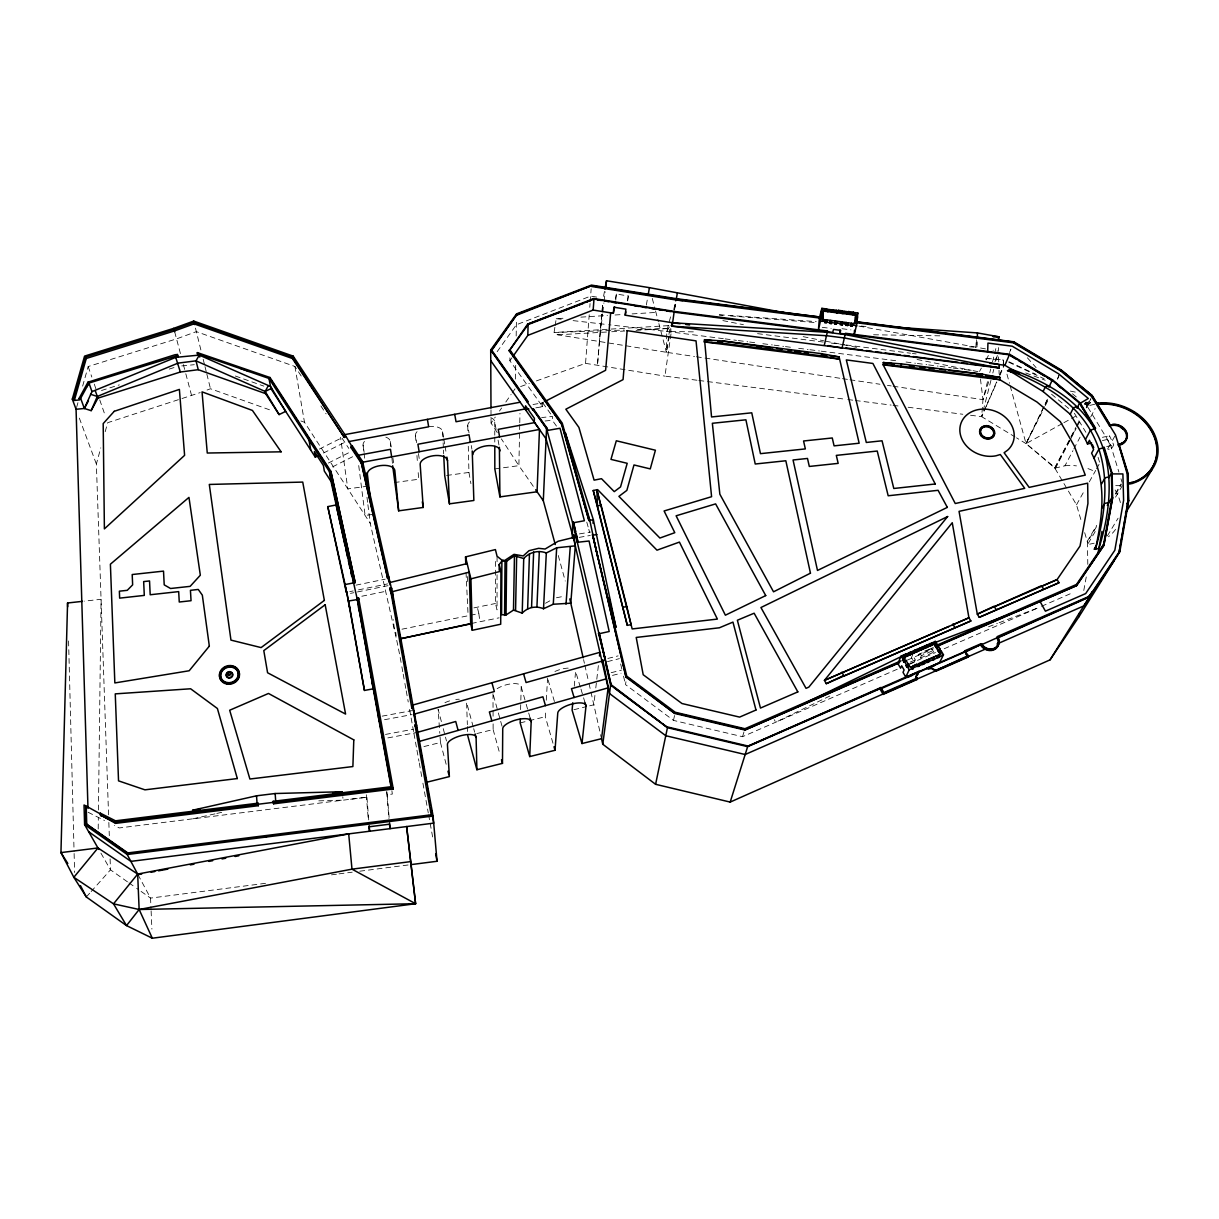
<?xml version="1.0" encoding="UTF-8"?>
<svg xmlns="http://www.w3.org/2000/svg" width="1219" height="1219" viewBox="0 0 1219 1219"><rect width="100%" height="100%" fill="white"/><g stroke="black" fill="none" stroke-linecap="round" stroke-linejoin="round"><path stroke-width="0.75" stroke-dasharray="5 3.75" d="M497.047 574.728L497.032 609.866L495.463 603.496L495.402 558.881M497.062 561.776L497.062 556.23M535.811 407.847L542.623 406.674L509.877 360.748L509.923 357.197M98.206 828.996L98.343 817.599M98.434 810.01L101.07 599.291L84.324 601.135M515.469 379.079L515.713 364.1M516.17 336.002L516.414 321.146M519.736 424.608L518.883 465.658L537.076 491.775M519.766 422.749L519.964 413.424M1003.176 365.136L1003.511 359.696L985.729 358.34L986.537 359.681M1003.344 366.325L1003.511 359.696M520.574 709.626L520.787 702.037M520.833 700.133L521.229 686.861A14.613 5.47 -16.1 0 0 512.589 683.676A14.613 5.47 -16.1 0 0 497.139 688.674M998.513 347.598L998.407 351.194L993.058 350.234M977.166 341.945L976.983 347.354L969.41 346.805M975.931 347.644L976.175 340.436M542.623 406.674L542.775 402.834L532.429 404.617M556.473 426.086L552.314 420.265L552.497 416.456L541.632 417.553M552.969 743.209L545.304 716.726L545.746 709.397M546.28 700.224L547.575 678.206M986.293 359.376L985.851 358.508L1003.328 360.093M986.628 359.773L986.08 358.706M536.39 380.922L585.547 363.353L589.219 314.792M589.783 307.325L590.057 303.592M590.194 301.718L591.169 288.781M987.512 381.699L982.986 399.664L981.661 416.669L1014.955 436.89M599.382 341.533L597.447 365.273L602.719 303.729L599.382 341.533L602.613 313.953M574.271 686.175L575.597 671.41L580.534 687.821M615.778 300.148L616.372 294.038L628.288 295.943L627.648 302.038M594.918 695.424L593.821 704.811L588.396 706.136M595.786 687.927L598.605 663.547M602.841 312.11L603.923 302.906M604.136 301.063L605.218 291.844M668.682 336.231L666.397 352.291L694.495 356.497M668.941 334.448L670.206 325.534M696.963 380.237L664.919 376.122L671.578 329.892M674.503 309.55L675.555 302.282M897.245 669.231L742.523 736.703L673.482 720.399L625.515 684.606L626.779 676.179M554.874 327.317L554.066 332.497L557.799 334.814L666.397 352.291L670.816 328.399M555.148 325.595L556.23 318.692L565.707 318.083M674.61 309.138L675.798 302.175M646.344 305.04L647.533 298.396M1083.782 590.499L1086.845 573.707M627.374 300.895L628.288 295.943M674.214 310.007L675.905 300.819M615.443 298.99L616.372 294.038M603.542 296.324L604.578 290.899M673.482 720.399L675.235 712.262M673.741 309.504L675.311 302.373M989.767 372.709L990.681 369.113M992.479 361.936L996.563 345.769M990.971 380.298L981.661 416.669L970.354 415.222M992.83 373.029L993.759 369.387M996.091 360.291L997.95 353.022M670.541 316.864L666.763 331.431L666.397 352.291L658.869 323.568M108.567 814.856L96.362 464.043L100.781 447.876M105.2 431.694L107.653 422.703L200.206 392.594M76.568 407.496L78.092 402.163M82.633 386.133L88.179 366.538L176.542 338.882L196.35 331.644L294.937 366.462L302.205 377.524M742.523 736.703L743.971 731.918M893.07 386.21L982.986 399.664L988.7 381.715M994.978 361.967L996.7 356.588M1009.515 352.535L1010.901 349.122L1009.241 352.565M1057.574 379.094L1059.021 375.665M996.624 381.913L981.661 416.669L985.455 408.06M999.61 374.949L1003.13 366.797M986.217 406.338L996.852 382.233M999.885 375.345L1004.441 364.999M1057.376 378.957L1058.9 375.589L1057.132 379.018M1084.742 403.885L1088.034 404.921M1086.678 407.893L1090.898 398.689L1086.205 407.39M912.543 655.136L911.431 657.529L914.204 662.252L909.1 664.492M914.204 662.252L915.332 659.875L913.473 656.706M930.219 649.346L918.212 654.573L920.269 658.062L921.412 655.67L933.282 650.504M1047.395 399.238L1026.048 443.625L1054.77 468.005L1076.499 504.803L1081.71 522.54M1044.226 406.43L1026.048 443.625L1054.968 467.639L1071.029 437.575M1045.049 404.738L1047.517 399.68M920.269 658.062L933.8 652.165L934.973 649.757M1041.986 412.19L1026.048 443.625L1016.539 437.85M1045.338 405.561L1048.69 398.948M1087.318 402.224L1085.062 404.51L1086.464 404.784L1088.079 403.337L1087.318 402.224L1085.184 404.281L1087.744 402.605L1089.512 402.971M1086.464 404.784L1087.881 405.058L1090.396 402.666L1089.603 403.169M1088.933 401.432L1086.479 406.171L1097.786 403.55M1054.77 468.005L1075.798 427.473M1076.545 426.01L1080.141 419.092M1087.881 405.058L1090.396 402.666M1055.212 468.766L1070.038 440.227M1070.922 438.55L1076.148 428.478M1077.017 426.802L1080.506 420.083M1054.862 468.172L1064.979 465.765L1072.964 450.634M1073.848 448.958L1080.049 437.179M1090.685 417.005L1095.119 408.594M1071.928 435.899L1075.493 429.225M1102.387 440.577L1107.446 439.434L1109.488 435.747L1113.755 444.935L1111.698 448.607L1108.315 449.384M979.527 371.429L981.371 368.123M985.958 359.879L988.716 354.927M1076.499 504.803L1084.727 490.053M1089.298 481.855L1095.698 470.397M1096.612 468.751L1099.355 463.829M1107.599 449.095L1110.341 444.173L1086.998 405.851M1112.383 440.501L1115.233 435.396M669.353 326.997L666.763 331.431L608.692 324.726M1087.241 541.388L1096.658 525.419M1115.476 493.482L1121.114 483.897M1087.805 564.382L1087.439 542.044L1096.841 526.075M1115.675 494.137L1121.328 484.568M1095.226 531.545L1087.485 544.649L1094.19 543.202M1115.553 497.154L1122.333 485.695M1107.37 535.903L1118.097 518.182M497.245 432.562L491.059 423.1L495.28 417.081M499.5 411.047L501.618 408.03M505.824 402.011L511.096 394.468M512.163 392.96L515.317 388.434M509.877 360.748L511.995 357.761M497.154 351.682L516.353 324.772L590.621 296.11L597.813 297.268M86.32 896.971L89.947 892.902M91.151 891.546L110.487 869.848L110.091 858.466M1086.586 404.556L1089.725 402.94M1089.131 402.986L1088.003 404.83M1088.948 403.199L1087.18 404.921L1086.007 404.175M1086.586 402.102L1084.834 403.672L1088.14 404.708M1084.651 404.114L1086.464 402.346L1085.139 402.209M1085.763 404.647L1087.622 402.849M545.457 603.268L551.613 599.839M1062.267 423.602L1026.048 443.625L1009.957 385.113M1063.913 422.688L1075.432 416.319M540.52 403.733L543.857 402.011M541.007 406.948L542.333 406.262M328.368 463.037L349.823 452.203M332.513 466.892L353.845 456.104M323.507 453.026L344.794 442.314M319.317 449.11L340.726 438.352M829.819 696.019L775.665 722.257L774.263 719.667M910.212 662.1L915.332 659.875M909.42 663.928L935.491 652.546M944.192 648.752L1039.807 607.062M1041.544 606.3L1071.105 593.409M928.787 649.498L933.983 647.228M907.317 660.134L933.373 648.782M924.703 651.083L930.021 649.057M988.518 626.779L997.386 623.397M999.169 622.726L1036.394 608.54L1034.885 606.133M207.062 390.034L210.476 388.754L272.568 410.879M520.589 386.56L529.366 383.421M101.497 390.507L119.31 384.869M169.228 369.083L174.576 367.391M612.487 675.402L621.02 673.254M607.87 658.443L618.124 655.883M607.473 661.612L619.389 658.641M611.191 672.69L621.477 670.1M423.953 746.561L440.455 742.508L439.937 735.118M476.827 733.564L493.131 729.556L493.116 723.888M520.178 722.897L527.355 721.145M529.153 720.703L545.304 716.726M573.905 709.702L586.583 706.578M1102.448 437.347L1109.488 435.747M1106.669 446.55L1113.755 444.935M192.998 818.802L214.986 813.85M216.814 813.439L222.315 812.204M361.814 596.243L387.276 591.002M355.978 585.15L385.174 579.177M349.777 591.642L353.19 590.941M358.538 589.859L387.566 583.901M350.462 593.379L353.891 592.678M357.441 591.946L388.526 585.562M471.418 623.473L499.059 617.835M473.917 607.87L495.463 603.496M401.965 629.202L468.721 615.625M470.397 615.275L478.838 613.568L477.284 607.184M556.473 597.767L563.62 596.32M385.494 734.432L413.165 729.267M387.855 737.906L417.218 732.406M382.172 716.147L411.687 710.677M384.549 719.698L412.083 714.578M579.147 537.381L590.301 535.461M579.436 533.892L590.621 532.033M372.237 514.479L365.106 515.454L358.401 463.022M368.047 486.122L347.811 488.88L340.543 437.301M394.286 482.572L418.681 479.25L418.01 470.123M446.596 475.471L468.949 472.439L468.233 444.371M494.823 468.919L518.883 465.658L501.359 438.87M265.513 883.318L150.546 898.098L136.68 888.316M331.477 874.846L337.13 874.114M339.019 873.871L352.215 872.179M359.742 871.204L408.746 864.896M389.12 817.339L387.215 794.681L392.335 794.057L391.573 788.541M350.6 799.237L366.919 797.211L119.264 827.945L114.342 825.461M545.091 420.997L552.314 420.265M181.738 365.913L194.309 364.694M580.884 317.138L607.443 315.462M615.031 314.99L622.619 314.517M632.112 313.908L656.767 312.369M668.332 325.641L554.066 332.497L624.204 330.044M557.799 334.814L609.82 331.858M611.679 331.751L624.783 331.004M636.013 330.364L669.703 328.444L637.476 329.572M318.799 800.853L343.103 800.167L342.798 796.784M1115.72 485.65L1120.688 485.68M693.321 331.858L666.763 331.431L723.294 338.653M873.581 334.768L940.001 335.834M719.393 314.746L816.181 321.572M719.225 315.081L723.004 315.371M730.562 315.965L817.538 322.715M861.025 326.082L868.598 326.677M556.23 318.692L561.852 319.332M573.098 320.627L606.818 324.513M841.994 328.719L850.938 329.861M822.246 327.317L831.19 328.46M757.548 333.64L823.633 342.097M831.19 343.057L844.401 344.748M846.291 344.992L910.486 353.205M912.376 353.449L916.155 353.921M725.168 338.897L736.474 340.345M738.364 340.573L747.78 341.792M749.67 342.021L755.323 342.752M762.85 343.712L772.282 344.916M774.156 345.16L783.573 346.364M785.463 346.607L791.116 347.324M798.658 348.299L808.075 349.503M809.965 349.731L819.381 350.95M821.256 351.179L898.51 361.068M906.052 362.028L915.469 363.232M917.358 363.475L926.775 364.679M928.649 364.923L938.081 366.127M939.956 366.37L951.262 367.818M953.151 368.047L962.568 369.266M964.458 369.494L970.111 370.226M698.853 380.465L845.91 399.299M847.799 399.527L853.452 400.259M855.342 400.502L891.165 405.089M893.055 405.333L900.597 406.293M908.14 407.253L962.812 414.262M696.369 356.771L840.607 378.362M842.481 378.637L848.104 379.475M849.978 379.764L879.95 384.244M887.447 385.372L891.196 385.92M585.547 363.353L664.919 376.122M1086.266 402.3L1087.058 402.697M858.968 326.128L976.983 347.354L976.465 336.794M980.548 347.994L985.912 348.954M722.867 320.597L743.407 324.696M803.153 336.657L823.694 340.771M825.553 341.152L840.5 344.139M842.359 344.505L849.826 346.013M851.7 346.379L857.307 347.506M917.054 359.468L971.193 370.302M973.067 370.667L978.659 371.795M1070.373 391.086L1077.672 392.609M235.343 376.016L263.853 386.133M300.941 420.997L304.491 422.262L370.21 523.301L394.56 630.711L393.31 619.618M1025.728 372.953L1045.262 380.252M1008.966 361.753L1035.921 374.324M1008.753 362.226L1044.119 378.728M88.088 812.25L104.499 820.509M127.431 881.809L110.487 869.848L98.861 849.536M128.97 882.891L135.141 887.234M1072.446 393.752L1076.819 397.394M1051.54 394.209L1068.667 408.502M1027.373 357.776L1036.104 367.635M542.775 402.834L551.415 414.948M320.902 405.973L326.098 413.866M342.082 438.2L348.817 448.44M1074.381 413.271L1085.885 432.288M931.727 648.691L933.8 652.165M920.04 653.338L921.412 655.67M138.006 874.693L150.546 898.098L151.019 909.039M1107.446 439.434L1111.698 448.607M79.342 418.117L96.362 464.043M88.179 366.538L91.836 377.067M94.274 384.092L96.088 389.349M99.745 399.893L105.23 415.679M1110.341 444.173L1118.92 472.119M1120.962 478.747L1122.059 482.297M1098.09 457.354L1100.163 464.165M580.991 689.116L583.261 696.933M583.596 697.786L584.907 702.403M1084.681 532.673L1087.439 542.044M548.093 679.943L555.224 704.292M521.229 686.861L525.709 702.54M526.197 704.292L528.193 711.256M528.696 712.993L530.189 718.235M586.766 522.098L588.305 527.537M493.466 695.455L497.855 711.21M498.342 712.963L502.243 726.966M493.131 729.556L500.003 754.47M1006.955 374.142L1009.469 383.284M558.272 555.498L565.25 581.052M473.231 726.935L466.572 702.373L467.365 724.65M473.703 728.688L474.663 732.192M174.683 331.842L180.93 355.399M183.368 364.572L185.318 371.917M185.806 373.761L191.657 395.794M441.385 721.618L438.124 709.275L439.8 733.274M443.244 728.657L446.489 740.984M652.272 298.426L655.091 309.199M655.563 310.997L658.397 321.77M440.455 742.508L446.565 765.822M195.467 328.124L200.906 350.066M203.192 359.285L204.548 364.801M205.005 366.645L206.377 372.176M206.834 374.02L210.476 388.754M588.823 529.336L589.554 532.398M467.944 612.426L466.008 571.848M620.639 663.959L621.903 669.277M623.534 676.195L625.515 684.606M583.581 659.616L584.404 663.288M584.83 665.132L588.579 681.68M589.006 683.524L601.104 736.901M394.926 632.326L396.571 639.609M396.739 640.371L399.862 655.639M490.769 417.645A13.653 6.918 -9.9 0 1 494.746 422.079L496.743 432.897M498.068 440.105L499.394 447.312M400.198 657.498L401.539 664.919M401.874 666.778L402.879 672.339M403.215 674.183L404.556 681.604M404.891 683.463L405.897 689.025M406.232 690.883L408.243 702.007M409.584 709.428L413.607 731.674M413.942 733.533L416.624 748.359M416.944 750.188L418.94 761.189M419.275 763.018L421.926 777.692M422.917 783.192L428.28 812.936M428.616 814.795L432.654 837.103M469.483 421.911A13.653 6.918 -9.9 0 0 467.746 425.66L469.025 432.882M471.265 445.544L471.905 449.156M468.949 472.439L470.915 483.653M294.937 366.462L304.491 422.262M428.631 426.62A13.699 6.918 -9 0 1 442.604 431.785L443.518 437.21M443.823 439.023L444.752 444.447M445.057 446.261L446.276 453.498M417.05 431.663A13.699 6.918 -9 0 0 415.466 435.381L416.654 442.634M418.422 453.529L419.29 458.969M385.859 437.164A13.744 6.903 -8 0 1 390.324 441.507L391.177 446.962M392.868 457.856L393.996 465.109M364.496 441.446A13.744 6.903 -8 0 0 363.079 445.133L364.146 452.417M386.758 791.619L387.215 794.681M478.838 613.568L479.92 621.751M366.98 497.245L367.666 502.822M367.894 504.681L370.21 523.301M980.457 378.957L982.986 399.664M363.079 445.133L364.664 458.176M395.764 632.265L396.16 635.937M390.324 441.507L390.872 447.114M391.954 458.314L392.488 463.906M386.697 791.969L388.937 818.528M366.949 797.485L368.732 819.991M366.294 794.758L368.245 819.259M415.466 435.381L416.014 442.695M416.944 455.495L417.477 462.809M442.604 431.785L443.046 440.943M443.137 442.771L443.396 448.257M443.487 450.085L443.67 453.758M151.11 910.867L151.903 929.107M467.441 726.509L467.639 732.07M108.841 822.444L109.299 835.716M998.59 356.908L998.772 362.607M999.016 370.21L999.138 374.004M467.547 576.572L467.761 584.008M467.746 425.66L467.944 433.141M68.569 640.95L74.069 851.609M74.115 853.513L74.618 872.484M492.979 693.702L493.086 716.345M490.998 409.858L491.059 423.1M494.746 422.079L494.762 435.198M494.777 437.072L494.777 442.695M1115.553 529.381A46.078 38.292 24.6 0 1 1108.467 536.771M1064.979 465.765A46.078 38.292 24.6 0 1 1076.468 465.871M1087.942 468.599A46.078 38.292 24.6 0 1 1095.744 472.058M1115.095 489.977A46.078 38.292 24.6 0 1 1120.551 503.386M554.935 671.486A14.552 5.455 -16.7 0 1 569.029 668.073M444.95 702.693A14.674 5.486 -15.4 0 1 452.081 700.194M455.784 699.493A14.674 5.486 -15.4 0 1 459.258 699.218"/><path stroke-width="1.5" d="M499.18 570.263L499.196 564.549L501.893 561.09L506.601 561.197L514.464 555.757L523.728 558.531C529.427 552.131 538.31 549.876 546.325 552.969L556.687 547.773L575.307 545.853L573.387 537.503L558.195 541.236L545.106 549.022L538.646 548.321L528.97 550.714L523.195 555.955L514.037 554.34L504.666 560.496L501.573 559.871L497.062 556.23L495.402 549.586L465.536 556.9L465.78 564.382M490.754 360.656L539.468 429.454L537.076 491.775L499.912 496.895L499.394 447.312M499.196 564.549L500.933 571.223L500.704 624.235L472.286 630.284L470.686 623.869L469.239 572.153L465.536 556.9M501.893 561.09L501.588 614.666L506.053 614.955L513.489 610.109L522.22 613.111C527.705 607.169 536.162 605.553 543.522 608.753L553.274 604.243L570.782 603.192L575.307 545.853M467.761 735.788L476.903 769.738L502.472 763.368L502.731 728.718A14.735 5.272 -16.1 0 1 517.085 719.682A14.735 5.272 -16.1 0 1 531.179 721.709L529.716 756.572L555.026 750.279L557.769 712.993A14.674 5.257 -16.8 0 1 572.397 703.896A14.674 5.257 -16.8 0 1 586.004 706.06L581.996 743.544L601.516 738.684L608.129 687.851L575.109 545.015L573.844 534.821L573.57 538.341M504.59 615.397L505.047 561.73M506.053 614.955L506.601 561.197M609.058 598.179L615.991 627.435L593.333 519.705L588.914 520.528L561.563 424.121L509.192 350.828L527.614 324.147L593.897 298.533L674.214 311.394L827.533 330.989L827.274 332.299L672.583 322.776L625.225 315.188L625.865 309.138L613.904 307.218L613.325 313.283L593.15 310.053L527.812 335.393L513.047 356.283M1095.439 547.514L1096.186 545.67L1094.357 549.175L1098.883 548.565C1110.89 509.786 1115.659 465.948 1094.632 429.256C1076.834 398.4 1044.393 381.212 1011.968 369.509L1007.534 370.652L1011.221 371.384M516.871 386.438L491.516 350.737L517.008 314.334L591.55 285.688L675.996 299.204L819.61 316.986L676.088 298.64L591.444 285.109L516.536 313.892L490.708 349.99L490.983 407.969M513.489 610.109L514.464 555.757M515.576 610.201L516.673 555.757M855.631 315.188L855.068 323.203L856.866 323.37L857.551 317.23L855.768 316.772L855.433 317.93L857.216 318.372L857.81 312.978L854.29 312.536L855.631 315.188L823.297 311.058L822.551 320.414L822.81 319.469L825.37 319.805C823.495 323.812 827.411 323.599 826.604 319.881L830.368 320.353L830.017 323.446L831.297 323.614L831.404 320.506L835.335 321.008L835.228 323.081L831.571 322.624M826.604 319.881C825.141 322.928 831.769 323.797 830.368 320.353M527.614 324.147L583.383 303.348M527.812 335.393L528.101 324.589L594.003 299.112L674.137 311.942M82.45 601.348L67.563 602.994L60.95 852.599L73.841 877.299L86.32 896.971L126.517 925.587L152.314 938.219L415.603 903.721L406.628 826.573L415.603 903.721L139.134 909.496L113.519 903.843L73.841 877.299L97.962 847.967L137.671 874.069L348.695 833.887L351.986 869.162L415.603 903.721M532.871 410.117L533.495 409.096L532.871 410.117L490.708 349.99M527.294 402.27L527.903 401.234L491.516 349.99L517.008 314.334M522.22 613.111L523.728 558.531M520.3 719.103L520.178 722.897L529.716 756.572M998.711 340.391L998.818 336.779L977.47 332.924L890.19 326.783M674.214 311.394L672.157 326.189L999.153 368.001L999.26 364.557L845.178 334.6L827.274 332.299M949.235 370.393L982.56 374.233L999.976 377.479L999.915 379.749L883.15 364.801L901.329 366.111L982.484 376.503L999.915 379.749L1036.973 402.011L1060.286 421.576L1074.198 445.743L1085.276 475.136L1029.156 487.387L1004.106 452.706L1007.625 450.192A27.702 23.009 20.3 0 0 996.67 411.809A27.702 23.009 20.3 0 0 959.841 429.53A27.702 23.009 20.3 0 0 995.923 455.815L1000.327 454.519L1024.737 488.347L955.254 503.523L883.15 364.801L883.287 362.546L901.451 363.872L982.56 374.233L982.087 377.463M987.649 352.245L987.939 343.088L1012.227 346.196L1058.458 373.715L1088.323 398.491L1079.744 403.535L1080.11 402.819L1052.546 379.901L1009.591 354.272L845.437 333.29L845.178 334.6M527.629 609.028L529.457 553.975M977.288 338.333L977.47 332.924M531.56 607.367L533.632 552.039M536.924 607.123L539.316 551.537M835.335 321.008L834.939 324.071L836.31 324.254L836.691 321.222L840.897 321.755L840.287 324.757L842.177 325.001L842.161 321.953L846.352 322.486L846.245 324.559L842.481 323.507M836.691 321.222L836.31 324.254M555.27 544.543L543.308 500.719L546.539 428.616L532.901 409.401M546.843 430.566L560.009 428.25L584.389 520.742L572.625 522.89L546.539 428.616M547.194 428.387L547.544 430.49L547.194 428.387L533.495 409.096M543.522 608.753L546.325 552.969M901.451 363.872L900.993 367.071M561.563 424.121L509.192 350.082M553.274 604.243L556.687 547.773M857.216 318.372L857.307 317.077L855.54 316.391L855.906 314.243M854.169 335.179L857.155 322.425L855.342 322.258L855.068 323.203M855.342 322.258L855.25 323.614L853.209 323.355L852.233 326.281L851.03 326.128L851.67 323.248L847.921 322.761C848.759 326.738 844.523 326.067 846.352 322.486M851.03 326.128L851.319 324.711L851.075 325.564M852.233 326.281L853.209 323.355M852.553 324.787L856.911 325.915M854.214 334.433L854.504 330.319M857.003 321.526L855.205 321.344L855.768 316.772M712.079 340.65L704.536 339.69L704.277 341.93L838.962 359.072L839.114 356.908L821.56 353.662L722.532 340.985L704.536 339.705L711.546 416.959L751.757 412.814L760.458 453.651L805.348 448.912L803.565 440.988L832.257 437.971L834.086 445.864L859.151 443.213L839.114 356.908L830.23 355.765M845.224 334.036L842.07 347.918L827.899 345.647M847.144 311.653L846.778 314.06L847.144 311.653L843.838 311.226L842.923 313.557L843.838 311.226M847.662 325.702L847.921 322.761M566.012 604.167L570.233 547.102M572.625 522.89L573.402 522.143L575.642 531.377L574.896 532.154L611.207 685.383L599.276 633.072L598.468 633.773M1091.66 443.015L1087.47 443.975L1085.474 439.495L1090.411 430.216L1095.012 428.555L1079.577 403.139L1052.165 380.328L1009.408 354.82L839.845 333.351L840.089 330.105M842.299 310.83L841.872 313.42L842.299 310.83L838.474 310.327L837.514 312.872L837.819 311.759L842.177 312.323M842.177 325.001L842.161 321.953M572.321 537.884L572.686 522.22M573.402 522.143L577.958 542.226L576.389 534.532L575.627 535.324L576.389 534.532M517.008 315.096L591.55 285.688M836.813 310.312L836.447 312.734L836.813 310.312L832.988 309.824L832.577 312.232L832.988 309.824M836.615 322.73L840.561 323.797M574.896 532.154L573.326 524.536M593.897 298.533L586.857 301.992M838.962 359.072L821.393 355.826L821.56 353.662M831.297 323.614L831.617 322.06M593.15 310.053L594.003 299.112M822.81 319.469L822.932 317.793L821.149 317.473L820.89 318.418L822.688 318.723L822.932 317.793M821.484 313.329L820.996 317.108L822.764 317.793L823.297 313.405L821.484 313.329L821.225 314.35L821.88 308.346L826.101 308.879L825.72 311.363L826.101 308.879M821.362 312.597L823.13 313.283L823.556 310.068L825.994 310.373M824.334 345.19L827.533 330.989M575.673 534.653L577.242 542.303L589.067 541.007L609.195 631.518L599.199 633.697L604.944 658.428M819.412 317.748L818.376 330.608L821.149 317.473M820.89 318.418L820.996 317.108M610.673 312.856L605.614 370.286L545.533 401.158M588.914 520.528L561.609 423.404M572.762 702.769L572.092 710.144L581.996 743.544M598.118 559.308L589.691 519.782L562.264 423.176L509.999 350.082M592.998 523.256L593.333 519.705L565.266 432.669L575.018 467.06M899.378 662.77L744.885 730.029L674.793 713.465L626.017 677.139L592.525 534.547L626.779 676.179L675.235 712.262L744.946 728.718L901.039 660.805M592.464 535.217L593.242 534.471M601.013 506.083L596.868 489.764L597.417 505.824L627.297 625.347L631.076 624.646L626.825 606.574L601.089 505.184L597.417 505.824L593.226 490.495L597.6 489.611L656.995 550.18L679.425 542.089L717.381 619.084L632.173 628.943L596.868 489.764M704.277 341.93L722.288 343.209L722.532 340.985L772.876 347.933M599.474 656.051L599.916 652.302L412.281 705.207M605.645 288.156L606.513 280.781L649.437 287.654L797.15 315.02M602.369 662.892L602.75 659.723L609.5 693.535L665.772 735.712L745.159 754.515L984.815 649.346M598.544 633.164L605.355 660.195M671.623 326.159L672.096 322.304M1109.991 425.949L1115.492 434.924L1118.478 444.554L1121.145 443.929A11.428 9.295 23.6 0 0 1125.716 432.562A11.428 9.295 23.6 0 0 1112.52 425.355L1109.488 425.736L1112.81 424.334A11.824 9.6 23.6 0 1 1126.95 433.08A11.824 9.6 23.6 0 1 1118.966 444.173L1127.971 473.277L1128.733 500.628L1119.865 551.597L1079.013 616.646L1050.031 659.875L730.181 802.087L655.593 784.305L602.765 744.23L610.612 685.169L605.797 664.446M626.703 607.397L626.825 606.574L623.046 607.26M675.996 299.204L675.89 299.965L591.505 286.465M626.017 677.139L592.525 534.547M682.899 299.783L682.792 300.544L675.89 299.965L819.381 318.007L821.88 308.346M1087.47 443.975L1089.451 440.288L1093.595 449.537L1091.599 453.194C1107.294 483.318 1102.189 517.603 1095.424 549.388C1106.41 510.487 1111.362 466.816 1090.411 430.216C1072.781 399.558 1040.615 382.431 1008.646 370.226L1043.098 391.543L1070.221 414.216L1085.474 439.495M676.377 298.685L677.261 293.474M1118.615 444.219L1127.209 473.962L1127.971 501.222L1119.103 552.085L1128.367 500.552L1127.621 473.277L1118.631 444.28M648.417 293.429L649.437 287.654M1101.976 531.332L1097.938 553.776L1103.545 544.543L1111.972 497.459L1111.408 473.216L1108.62 478.061M937.167 646.329L1076.667 585.592L1103.835 545.487L1112.673 497.596L1112.109 473.216L1104.216 447.419L1098.944 449.141L1093.9 458.314M1103.835 545.487L1112.673 497.596M1079.013 616.646L1079.699 612.913M625.225 315.188L625.835 311.896M613.325 313.283L614.559 306.716M604.929 289.086L606.513 280.781M655.593 784.305L667.448 727.682L610.612 685.169M611.283 684.804L667.662 727.606L663.197 724.269M674.793 713.465L626.109 676.545M997.919 340.375L998.818 336.779L993.211 336.353M823.038 314.426L823.297 313.405M827.29 309.276L827.853 311.637L827.29 309.276L831.419 309.809L831.541 312.11L831.419 309.809M825.37 319.805L825.126 320.734L826.33 320.887M824.867 322.791L825.156 321.298L820.844 321.313M826.33 322.974L826.65 321.405M830.017 323.446L830.337 321.862M831.343 323.05L831.404 320.506M838.474 310.327L838.169 311.439L836.554 311.241M834.939 324.071L835.259 322.517M840.897 321.755L840.622 322.715L847.677 323.614M839.845 333.351L840.699 330.349L833.522 329.435L832.684 332.437L674.107 312.155M87.981 808.456L76.066 409.279L72.302 399.131L84.568 356.116L173.738 328.338L193.73 321.069L293.169 356.116L345.358 435.366L352.276 447.007L351.133 447.769L361.373 463.342L387.596 578.37L389.059 578.202L391.543 589.051L390.11 589.356L391.086 593.653L389.958 588.076L391.406 587.787L392.381 592.114L433.08 816.044L437.027 861.269L410.635 864.667M177.425 354.5L177.898 357.152L177.425 354.5L175.079 354.729L87.966 382.172L79.052 398.461L79.585 399.923L74.329 400.442L73.78 398.979L85.757 356.969L174.195 329.389L193.653 322.319L292.164 357.045L344.322 437.423L345.556 436.783M74.329 400.442L86.275 358.462L85.757 356.969M848.5 311.546L848.683 314.304L848.5 311.546L853.361 312.171L854.229 315.005L854.504 314.075M845.971 325.488L846.276 323.995M847.693 325.138L847.936 324.284M854.031 313.466L854.29 312.536M851.67 323.248L851.426 324.102L852.934 324.284M856.439 317.641L857.81 312.978M856.866 323.37L857.155 322.425M744.885 730.029L899.652 662.176M883.15 694.388L883.836 692.636L880.895 687.531L747.354 746.455L919.035 671.303L915.987 676.652L916.871 679.577L883.15 694.388L880.255 689.375L880.697 688.4L747.643 746.653L667.448 727.682M730.181 802.087L747.643 746.653M843.411 676.24L970.873 620.959L968.937 617.774L952.252 522.738L824.425 680.37L826.284 683.676L970.873 620.959M982.148 375.193L982.56 374.233M856.942 322.806L1013.37 342.813L1013.873 341.823L1061.414 370.104L1092.285 395.672L1110.189 424.928M1109.488 425.736L1091.645 396.541L1060.865 371.048L1013.69 342.996L1013.69 342.067L857.155 322.06M989.782 363.338L1004.898 365.273L1009.591 354.272M76.066 409.279L84.34 408.472L91.974 391.619L175.734 357.365L199.276 355.095L270.542 386.469L285.673 411.367L279.121 414.597L265.605 393.63L265.163 391.451L268.317 385.676M177.502 355.658L88.987 383.071L80.652 398.308L84.34 408.472L91.151 410.651L97.322 396.449L95.219 390.583M1010.155 371.17L1012.319 372.496L1007.534 370.652M905.367 654.253L905.473 656.889L905.367 654.253L901.176 656.066L897.824 663.456L900.582 668.195L901.679 665.818L904.102 669.962L903.005 672.339L905.793 677.094M853.361 312.171L852.371 314.761L852.706 313.603L849.018 313.131M906.814 667.022L909.176 666.046L908.825 666.778L906.814 667.022L905.961 665.574L908.262 664.172L906.022 660.378L903.919 662.085L902.715 660.043L904.742 658.473L903.873 656.98L905.824 656.142M905.016 654.999L909.694 652.439L910.471 654.71L909.694 652.439M904.742 658.473L902.715 660.043M903.919 662.085L906.022 660.378M910.791 654.039L906.906 656.264L906.174 654.512M909.374 653.11L914.936 650.108L915.957 652.333L914.936 650.108M905.961 665.574L908.262 664.172M916.307 651.586L911.98 654.054L910.974 652.424M914.585 650.855L920.497 647.67L921.168 650.062L920.497 647.67M921.534 649.3L917.176 651.799L916.368 650.077M909.176 666.046L912.589 668.347L909.222 669.81L905.595 677.49L939.575 662.618L943.491 654.801L941.327 651.175L938.935 652.211L941.327 651.175M911.309 666.808L910.959 667.54L916.703 664.309L918.273 665.711L917.831 666.641L922.57 664.005L922.097 662.115L918.425 663.715L919.065 666.092M920.147 648.432L925.251 645.582L926.166 647.899M1043.098 391.543L1045.43 386.636L1049.589 385.722M916.703 664.309L913.183 665.848L913.199 668.667L912.239 669.079L912.589 668.347M913.199 668.667L913.183 665.848M926.547 647.091L922.448 649.498L921.427 647.868M925.251 645.582L924.871 646.375L929.96 643.525L930.706 645.918L929.96 643.525M1048.889 387.2L1052.165 380.328M1052.546 379.901L1052.21 380.633L1047.426 377.783M931.103 645.095L927.141 647.457L926.09 645.841M1060.865 371.048L1061.216 370.317L1092.011 395.825L1109.884 425.035L1112.917 424.654A11.443 9.295 23.6 0 1 1126.112 431.861A11.443 9.295 23.6 0 1 1121.541 443.228L1118.219 444.905M929.564 644.333L935.354 641.224L937.502 644.821L935.369 646.207L937.502 644.821M917.587 672.766L919.035 671.303M928.908 661.795L928.284 659.403L931.971 657.788L932.901 659.479L927.385 662.466L927.339 659.692L923.179 661.521L923.743 664.05L922.219 664.721L922.57 664.005M915.987 676.652L918.151 673.924L917.785 672.37M935.735 645.461L934.638 643.617L931.849 645.415L930.966 643.739M916.551 679.044L917.038 678.069L916.871 679.577M923.743 664.05L927.811 661.597M905.61 661.277L903.523 657.727L934.638 643.617M927.339 659.692L927.385 662.466M935.979 647.228L938.386 646.192L940.199 649.224L938.203 650.946L940.199 649.224M997.218 637.065L997.934 637.065A9.904 8.594 26.7 0 1 994.567 648.813A9.904 8.594 26.7 0 1 981.341 644.333L926.516 668.332L931.438 668.53L935.963 671.197L968.16 657.071L968.694 656.081L964.656 650.855L967.353 656.447L964.656 650.855L980.96 643.723L983.306 645.963A9.295 8.061 26.7 0 0 994.277 648.31A9.295 8.061 26.7 0 0 998.361 639.365L997.553 636.455L1088.826 596.502L1092.529 591.626L1088.445 597.127L981.005 644.942L980.762 644.089M943.491 654.801L937.914 657.849L936.39 655.974L932.885 657.498L933.998 659.57L932.55 660.21L932.901 659.479M938.386 646.192L937.99 646.999L937.121 645.567M928.101 668.926L931.636 668.134L935.659 670.359L968.694 656.081M933.998 659.57L938.219 657.254M939.331 651.418L940.809 653.902L938.112 655.685L939.102 657.346M919.309 663.898L940.809 653.902M935.461 670.755L967.673 655.852M935.963 671.197L935.963 669.764M1070.221 414.216L1073.573 407.603L1077.764 406.674M1076.986 408.213L1079.577 403.139M1091.645 396.541L1092.285 395.672L1061.2 370.53L1013.675 342.265M965.204 652.165L981.904 644.089L980.792 645.339A9.889 8.579 26.7 0 0 991.702 650.474A9.889 8.579 26.7 0 0 998.727 642.596M1098.029 403.078L1098.273 403.855A47.876 39.023 23.7 0 1 1153.418 434.01A47.876 39.023 23.7 0 1 1134.462 481.734C1127.103 482.724 1128.52 485.406 1134.935 482.495A48.806 39.8 23.7 0 0 1154.256 433.827A48.806 39.8 23.7 0 0 1098.029 403.078L1098.014 404.327A47.846 39.023 23.7 0 1 1153.144 434.482A47.846 39.023 23.7 0 1 1134.188 482.191M1094.632 429.256L1095.607 428.341L1080.11 402.819M980.792 645.339L981.341 644.333M982.209 644.577L981.371 645.095M91.151 410.651L97.916 398.156L180.336 372.024L198.255 369.692L265.605 393.63M84.34 408.472L88.454 400.899M86.717 386.895L88.499 383.635L87.966 382.172M1109.564 426.117L1110.387 425.233M996.868 638.299L1089.359 597.036L1119.865 551.597M997.371 638.086L997.934 637.065M997.096 638.817L997.66 637.811M1104.216 447.419L1103.18 448.181M1119.21 443.777L1118.311 445.331A11.809 9.6 23.6 0 0 1126.356 439.328M199.276 355.095L196 360.839L198.255 369.692M1101.61 483.882L1105.1 477.787L1109.351 476.797M1112.109 473.216L1111.926 483.273M1039.883 601.15L1045.414 611.176L1085.672 593.577L1114.836 550.257L1123.598 500.399L1122.897 473.932L1111.713 473.901L1103.561 447.495M1102.113 507.988L1104.764 503.447L1109.046 502.457M1107.294 505.413L1111.972 497.459M1095.988 546.661L1094.357 549.175M1076.667 585.592L937.457 645.72M1126.813 503.797L1128.733 500.628M1125.442 513.169L1152.138 469.391M1088.826 596.502L1088.689 597.386L1119.499 551.445M1050.031 659.875L1089.359 597.036M1114.09 560.786L1083.813 605.904L996.974 644.013M1103.545 544.543L1076.514 584.434L937.152 645.08M1076.255 585.79L1104.231 544.847M509.192 350.828L528.101 324.589M351.133 447.769L352.093 445.605L362.561 461.498L389.059 578.202M344.124 436.006L345.358 435.366M349.777 608.494L346.623 591.565L364.451 690.442L373.258 688.826L357.304 599.474L336.154 504.956L327.774 506.616L345.099 584.541L355.201 582.621L330.852 471.296L269.993 377.509L197.356 352.596L197.432 353.754L268.972 378.439L270.968 388.663L315.31 457.155L318.586 455.51M90.526 394.27L97.322 396.449L177.959 363.155L196 360.839L265.163 391.451L271.7 388.267M890.739 666.503L897.504 663.227M790.689 710.083L794.118 708.422M797.531 706.761L903.751 655.35L929.564 644.622M954.782 627.297L952.862 624.098L952.466 624.92L968.937 617.774L824.425 680.37L948.991 626.414M826.284 683.676L843.716 675.463L841.841 672.187M979.253 617.332L1059.037 582.712L1057.071 579.604L1080.034 546.021L1087.927 503.508L1087.668 483.166L959.048 511.355L977.303 614.147L979.253 617.332L1059.037 582.712M997.233 637.659L997.355 636.821L998.026 639.975A9.295 8.061 26.7 0 1 991.778 649.544M907.454 677.459L912.543 675.235M929.183 667.936L934.333 665.681M883.836 692.636L917.038 678.069M917.343 678.602L883.592 693.413L880.895 687.531L880.438 688.979L965.418 651.769L964.351 651.464M913.625 667.738L918.273 665.711M995.359 606.331L1057.071 579.604L1042.611 585.867M933.099 643.282L1012.852 612.989M1016.402 611.648L1021.72 609.622M344.322 437.423L292.423 358.523L194.034 323.843L174.591 330.898L86.275 358.462M417.218 732.406L455.738 721.496L458.115 730.425M606.072 678.907L571.467 688.705L574.103 697.512M418.879 741.548L608.129 687.851M416.898 730.592L413.927 714.227L494.365 691.523L492.004 683.067M601.957 661.125L526.075 682.549L523.576 673.833M391.299 591.946L469.239 572.153L470.93 578.857L472.286 630.284M470.93 578.857L500.933 571.223M426.437 782.308L449.384 776.594L447.419 744.504A14.811 5.287 -15.5 0 1 461.513 735.545A14.811 5.287 -15.5 0 1 476.096 737.449L476.903 769.738M389.196 582.682L467.151 563.559M1129.175 483.394L1132.512 482.587M332.985 792.883L342.326 791.725L275.144 793.523L256.523 795.809L192.526 810.239L200.068 809.309M400.228 638.817L471.418 623.473M400.274 638.817L470.686 623.869M138.006 874.693L141.739 873.993M151.08 872.24L154.813 871.539M158.546 870.838L167.872 869.101M190.271 864.896L194.004 864.195M208.952 861.391L212.685 860.69M222.01 858.938L225.744 858.237M235.084 856.485L238.817 855.784M348.527 441.628L428.661 426.802L427.412 419.366M524.993 408.99L456.028 421.744L454.717 414.323M357.517 455.418L390.476 449.308L391.665 456.866M534.623 422.612L498.236 429.347L499.622 436.844M362.104 462.336L539.468 429.454M343.987 434.772L520.193 402.224M357.304 599.474L357.121 598.209L358.599 598.041L358.782 599.306L348.604 600.997L364.451 690.442M528.894 409.035L525.435 409.63L525.541 405.79L534.394 418.3L534.272 422.094L546.082 438.87L574.027 540.291M593.181 535.141L596.929 534.516M392.67 465.765L398.659 510.837L423.222 507.454L420.174 464.409A13.805 6.781 -9.1 0 1 433.446 455.738A13.805 6.781 -9.1 0 1 447.51 460.721L449.461 503.843L473.856 500.476L472.225 450.954M410.392 861.65L351.986 869.162L139.134 909.496L126.517 925.587L113.519 903.843L137.671 874.069L139.134 909.496L152.314 938.219M97.962 847.967L60.95 852.599L67.807 863.494M98.663 849.216L84.599 824.623L84.035 804.982L85.65 805.789L86.168 823.876L127.858 852.919L431.282 814.795M263.243 836.95L267.022 836.478M321.801 829.59L325.58 829.118M84.599 824.623L127.203 854.519L433.08 816.044M257.91 803.199L115.515 820.814L100.308 813.164L100.369 814.947L115.607 823.374L258.337 805.698L257.91 803.199L258.337 805.698M273.315 802.757L393.112 787.931L393.265 788.998L273.635 803.809L273.315 802.757L273.208 801.31L391.314 786.697L357.121 598.209M258.245 804.235L273.528 802.346L273.635 803.809M100.369 814.947L115.074 822.337L258.001 804.647M414.993 724.985L416.502 724.802L416.608 725.93L415.1 726.113L414.993 724.985L431.374 815.816M413.271 707.05L411.763 707.233L411.885 708.376L413.393 708.193M350.95 446.352L361.205 461.955L387.459 577.075L388.922 576.922M268.972 378.439L329.496 471.768L353.54 581.509L355.019 581.341M72.302 399.131L73.78 398.979M79.052 398.461L80.652 398.308M993.119 336.688L998.818 336.779M672.157 326.189L827.015 335.758L844.935 338.044L999.153 368.001M855.54 320.201L857.338 320.384M910.364 365.898L914.067 366.325M919.629 366.965L925.175 367.62M928.878 368.047L934.44 368.687M939.986 369.327L945.533 369.966M825.842 309.87L827.091 310.037M831.221 310.555L832.745 310.754M841.979 311.927L843.578 312.14M846.885 312.567L848.165 312.719M832.821 311.317L836.706 311.805M843.167 312.658L847.037 313.146M828.067 310.875L831.739 311.348M857.186 321.801L1013.873 341.823M830.093 321.374L831.145 321.511M835.061 321.999L836.417 322.182M847.906 324.848L851.273 325.29M672.583 322.776L680.126 323.736M685.794 324.467L689.573 324.955M845.849 347.948L862.671 350.097M866.419 350.569L872.027 351.301M875.76 351.773L881.367 352.489M885.116 352.961L900.079 354.881M903.812 355.354L909.42 356.07M913.168 356.558L958.043 362.287M961.776 362.774L967.383 363.491M971.132 363.963L976.739 364.679M980.472 365.167L986.08 365.883M989.828 366.355L999.169 367.559M717.717 341.381L721.496 341.853M757.289 346.44L761.052 346.912M766.705 347.644L770.484 348.116M794.971 351.255L798.735 351.742M804.388 352.459L808.167 352.946M823.13 354.851L826.68 355.308M894.487 363.978L883.287 362.546L893.984 363.917M909.404 365.898L913.138 366.37M976.495 374.477L980.289 374.964M722.288 343.209L821.393 355.826M776.594 348.451L782.187 349.213M787.794 349.99L791.512 350.508M795.245 351.026L800.837 351.803M804.57 352.306L808.304 352.824M597.569 299.904L601.302 300.499M605.035 301.093L608.769 301.687M612.502 302.297L616.235 302.891M634.901 305.878L638.634 306.472M642.383 307.066L646.116 307.676M651.708 308.575L655.441 309.169M659.174 309.763L662.907 310.357M666.641 310.952L670.374 311.561M674.915 712.902L745.068 729.465M667.783 727.042L747.521 745.906M240.219 368.321L249.072 371.46M926.714 667.936L928.299 668.53M855.814 315.462L857.582 316.148M821.621 311.607L823.389 312.293M821.271 316.087L823.038 316.772M85.65 805.789L100.872 814.201L100.918 815.983M1010.871 355.963L1015.64 358.813M1018.81 360.702L1021.994 362.607M1025.179 364.496L1044.256 375.879M1004.898 365.273L1019.556 374.05M86.168 823.876L128.391 853.909L127.858 852.919M88.667 831.739L130.875 861.376L433.705 823.145L431.008 808.334M615.656 688.72L645.369 710.936M648.34 713.161L660.226 722.059M1058.001 385.448L1060.896 387.871M932.885 657.498L934.287 658.976M519.065 389.547L527.888 401.965M533.465 409.813L547.163 429.103M535.872 490.053L543.308 500.719M926.486 645.034L927.537 646.649M271.304 380.557L314.593 447.266M316.65 450.451L327.987 467.913M345.16 546.051L331.004 481.383L324.315 471.052L323.431 465.536L314.38 451.579L315.31 457.155M1043.449 588.853L1041.483 585.729L977.303 614.147L994.11 606.239L996.06 609.409M921.808 647.076L922.829 648.706M911.324 651.677L912.33 653.323M1080.704 405.135L1095.226 429.042M981.585 644.683L982.971 646.573A9.295 8.061 26.7 0 0 989.432 649.605M265.163 391.451L279.121 414.597M939.788 650.032L940.946 651.967M936.375 646.42L938.6 650.138M934.272 644.363L940.413 654.679M938.508 654.908L939.483 656.553M928.284 659.403L929.259 661.064M923.179 661.521L924.17 663.182M918.425 663.715L919.4 665.391M907.835 665.086L908.825 666.778M904.346 661.186L906.387 664.675M901.176 656.066L903.066 659.296M907.149 666.29L909.222 669.81M85.696 807.572L86.275 808.608M100.308 813.164L100.872 814.201M127.203 854.519L138.021 874.724M115.074 822.337L115.607 823.374M931.316 642.977L932.215 644.668M80.484 885.68L86.32 896.971M229.812 674.305L228.867 674.732M916.734 649.3L917.526 651.037M1092.361 444.554L1093.733 447.632M906.479 653.826L907.226 655.593M175.734 357.365L180.336 372.024M88.987 383.071L91.974 391.619M97.322 396.449L97.916 398.156M584.495 504.468L589.63 520.452M1129.434 482.953L1129.693 483.76M273.208 801.31L273.528 802.346M584.907 702.403L586.004 706.06M545.472 705.633L542.912 696.796L489.383 711.957L491.836 720.856M554.005 746.744L555.026 750.279M530.189 718.235L531.179 721.709M501.481 759.803L502.472 763.368M475.136 733.945L476.096 737.449M173.738 328.338L174.683 331.842M447.982 771.216L448.912 774.796M593.226 490.495L627.297 625.347M197.356 352.596L197.813 355.247L197.737 354.089M198.895 353.601L199.764 357.076M193.73 321.069L194.598 324.589M193.653 322.319L194.034 323.843M916.17 676.255L916.749 678.648M388.815 578.431L390.354 585.181M386.027 568.785L387.276 574.317M388.13 578.004L388.968 581.676M391.726 593.805L395.032 610.201M569.806 598.91L583.154 657.772M601.516 738.714L602.765 744.23M355.201 582.621L330.852 471.296M345.967 549.739L347.583 557.129M348.39 560.831L350.005 568.222M350.813 571.909L351.621 575.612M345.099 584.541L347.019 594.08M327.774 506.616L346.348 592.358L345.541 587.284M269.993 377.509L270.283 378.972M499.912 496.895L494.823 468.919L494.792 446.444M395.718 613.919L397.394 623.199M398.064 626.916L399.756 636.211M400.426 639.929L401.112 643.632M401.782 647.35L407.176 677.078M407.847 680.796L409.538 690.091M410.209 693.794L410.894 697.512M412.571 706.807L413.271 710.616M417.553 734.234L419.245 743.514M419.915 747.217L420.585 750.919M421.256 754.637L424.288 771.292M424.959 774.994L426.635 784.259M427.305 787.962L428.997 797.226M429.667 800.929L430.337 804.631M390.949 592.388L411.885 708.376M435.671 853.833L437.027 861.269M358.599 598.041L393.265 788.998M358.416 606.971L359.087 610.704M370.591 674.092L371.262 677.825M371.947 681.558L391.009 786.697M470.351 442.268L469.01 434.772L417.904 444.234L419.153 451.761M292.164 357.045L292.423 358.523M293.169 356.116L293.764 359.559M446.885 457.11L447.51 460.721M309.047 440.242L310.723 450.055M449.461 503.843L444.722 475.715L443.746 455.586M422.323 501.817L423.222 507.454M329.496 471.768L331.004 481.383M353.54 581.509L353.739 582.789M368.839 491.44L369.357 494.99M378.484 716.833L379.048 720.719M352.093 445.605L352.276 447.007M361.205 461.955L361.373 463.342M362.561 461.498L363.353 467.944M366.462 473.079L366.919 476.812M367.605 482.404L368.047 486.122M370.469 499.851L367.376 474.267A13.851 6.781 -8.2 0 1 380.374 465.628A13.851 6.781 -8.2 0 1 394.834 470.564L398.659 510.837M387.459 577.075L387.596 578.37M389.958 588.076L390.11 589.356M392.381 592.114L393.767 604.7M391.406 587.787L391.543 589.051M413.927 714.227L413.531 710.342L417.096 731.126M389.608 822.993L390.08 828.661L389.425 824.212L368.839 826.802L369.631 831.236L369.174 825.613M275.144 793.523L275.784 802.072M256.523 795.809L257.133 804.372M86.229 806.841L86.762 824.897M67.563 602.994L67.67 606.788M1120.87 427.564A11.809 9.6 23.6 0 1 1123.263 429.423M995.588 648.173A9.295 8.061 26.7 0 1 991.55 649.94M989.203 650.001A9.295 8.061 26.7 0 1 984.662 648.462M998.148 642.55A9.295 8.061 26.7 0 1 997.873 644.668M231.153 672.522A3.276 2.91 -17.6 0 1 231.839 677.094A3.276 2.91 -17.6 0 1 226.749 676.819A3.276 2.91 -17.6 0 1 228.7 672.385A1.646 1.463 -17.5 0 0 227.724 674.61A1.646 1.463 -17.5 0 0 230.269 674.747A1.646 1.463 -17.5 0 0 229.919 672.446M229.538 672.233A3.276 2.91 -17.6 0 1 230.376 672.279M472.865 454.58A13.759 6.781 -10 0 1 486.396 445.849A13.759 6.781 -10 0 1 500.049 450.908M353.8 739.887L352.885 766.553L249.895 779.017L229.675 710.235L268.485 693.459L353.8 739.887M627.13 330.654L623.061 379.627L565.845 409.218L578.903 427.397L594.095 480.149L601.5 478.686L614.254 491.638L620.547 486.899L627.206 463.311L610.963 459.38L616.311 440.775L655.411 450.222L650.26 468.904L633.987 464.957L626.856 490.388L618.917 496.377L659.906 538.036L674.793 532.688L664.096 510.974L711.591 496.697L696.034 340.878L627.13 330.654M947.651 516.536L808.837 687.12L806.033 688.339L760.93 607.534L947.651 516.536M209.333 646.131L189.189 670.755L114.845 682.945L110.396 564.199L188.96 497.382L200.327 575.216L190.149 586.354L170.553 588.503L164.215 584.861L163.514 571.117L132.201 574.53L132.642 584.861L127.248 590.331L119.371 591.185L119.645 598.133L144.299 595.405L143.659 581.585L149.541 580.945L150.196 594.75L178.69 591.611L179.254 602.018L191.048 600.708L190.438 590.316L198.27 589.447L202.324 595.146L209.333 646.131M114.236 411.321L103.188 423.602L104.392 528.878L184.602 455.342L179.391 389.41L114.236 411.321M325.168 604.746L263.792 650.611L267.586 672.766L345.587 714.075L325.168 604.746M324.361 600.403L261.11 647.594L230.955 640.112L209.302 484.446L302.739 482.084L324.361 600.403M810.467 573.174L773.532 591.809L719.85 494.213L712.353 423.283L745.906 419.808L755.231 464.012L785.828 460.767L810.467 573.174M765.73 595.588L725.381 615.199L676.118 515.805L715.614 503.889L765.73 595.588M947.331 507.378L817.492 570.446L793.051 459.99L807.496 458.451L809.309 466.45L838.169 463.372L836.31 455.388L877.238 451.045L888.179 495.767L938.081 490.312L947.331 507.378M755.978 710.022L739.598 717.107L681.985 703.531L643.205 674.732L636.211 637.446L719.393 627.785L732.954 622.101L755.978 710.022M797.836 691.889L760.473 708.071L737.373 620.242L754.134 613.218L797.836 691.889M991.215 437.286L989.645 437.85A6.933 5.76 20.3 0 1 980.442 430.977A6.933 5.76 20.3 0 1 990.544 427.336A6.933 5.76 20.3 0 1 991.215 437.286M991.001 437.743L989.447 438.307A6.933 5.76 20.3 0 1 980.244 431.435A6.933 5.76 20.3 0 1 990.331 427.808A6.933 5.76 20.3 0 1 991.001 437.743M237.324 778.56L144.939 789.836L118.533 780.861L115.256 693.87L190.621 688.781L217.393 708.498L237.324 778.56M935.232 483.989L893.801 488.484L882.053 440.79L866.298 442.467L846.321 359.91L872.911 363.46L935.232 483.989M281.117 451.822L207.26 453.026L202.049 391.863L252.424 410.437L281.117 451.822M999.976 377.479L985.714 375.65L999.976 377.479M981.036 435.076A7.619 6.324 20.3 0 0 993.957 435.64A7.619 6.324 20.3 0 0 986.704 425.629A7.619 6.324 20.3 0 0 981.036 435.076M980.838 435.549A7.619 6.324 20.3 0 0 993.744 436.112A7.619 6.324 20.3 0 0 986.491 426.086A7.619 6.324 20.3 0 0 980.838 435.549M228.608 674.93A1.646 1.463 -17.5 0 0 230.589 672.995A1.646 1.463 -17.5 0 0 227.877 672.522A1.646 1.463 -17.5 0 0 228.608 674.93M227.008 684.103A10.087 8.975 -17.6 0 0 239.183 672.202A10.087 8.975 -17.6 0 0 222.437 669.246A10.087 8.975 -17.6 0 0 227.008 684.103M226.825 683.524A10.087 8.975 -17.6 0 0 239 671.608A10.087 8.975 -17.6 0 0 222.254 668.667A10.087 8.975 -17.6 0 0 226.825 683.524M228.547 677.474A3.276 2.91 -17.6 0 0 232.494 673.619A3.276 2.91 -17.6 0 0 227.069 672.644A3.276 2.91 -17.6 0 0 228.547 677.474M227.283 683.143A9.005 8.015 -17.6 0 0 238.147 672.522A9.005 8.015 -17.6 0 0 223.199 669.886A9.005 8.015 -17.6 0 0 227.283 683.143M227.1 682.564A9.005 8.015 -17.6 0 0 237.964 671.928A9.005 8.015 -17.6 0 0 223.016 669.292A9.005 8.015 -17.6 0 0 227.1 682.564"/></g></svg>
